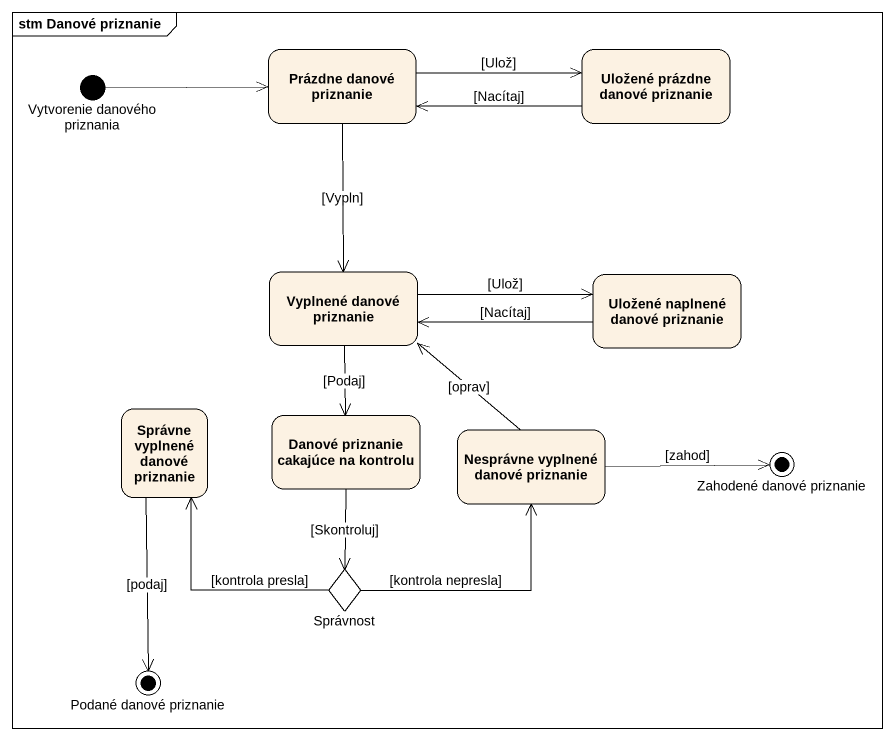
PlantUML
@startuml
mainframe stm Danové priznanie
hide empty description
state "Vytvorenie danového priznania" as Vytvorenie_danového <<start>>
state "Prázdne danové priznanie" as Prázdne_danové_priznanie
state "Uložené prázdne danové priznanie" as Uložené_prázdne_danové
state "Vyplnené danové priznanie" as Vyplnené_danové_priznanie
state "Uložené naplnené danové priznanie" as Uložené_naplnené_danové
state "Správne vyplnené danové priznanie" as Správne_vyplnené_danové
state "Danové priznanie cakajúce na kontrolu" as Danové_priznanie_cakajúce
state "Nesprávne vyplnené danové priznanie" as Nesprávne_vyplnené_danové
state "Zahodené danové priznanie" as Zahodené_danové_priznanie <<end>>
state Správnost <<choice>>
state "Podané danové priznanie" as Podané_danové_priznanie <<end>>
Vytvorenie_danového -right-> Prázdne_danové_priznanie
Prázdne_danové_priznanie -right-> Uložené_prázdne_danové : [Ulož]
Prázdne_danové_priznanie --> Vyplnené_danové_priznanie : [Vypln]
Uložené_prázdne_danové -left-> Prázdne_danové_priznanie : [Nacítaj]
Vyplnené_danové_priznanie -right-> Uložené_naplnené_danové : [Ulož]
Vyplnené_danové_priznanie --> Danové_priznanie_cakajúce : [Podaj]
Uložené_naplnené_danové -left-> Vyplnené_danové_priznanie : [Nacítaj]
Správne_vyplnené_danové --> Podané_danové_priznanie : [podaj]
Danové_priznanie_cakajúce --> Správnost : [Skontroluj]
Nesprávne_vyplnené_danové -up-> Vyplnené_danové_priznanie : [oprav]
Nesprávne_vyplnené_danové -right-> Zahodené_danové_priznanie : [zahod]
Správnost -up-> Správne_vyplnené_danové : [kontrola presla]
Správnost -up-> Nesprávne_vyplnené_danové : [kontrola nepresla]
@enduml
